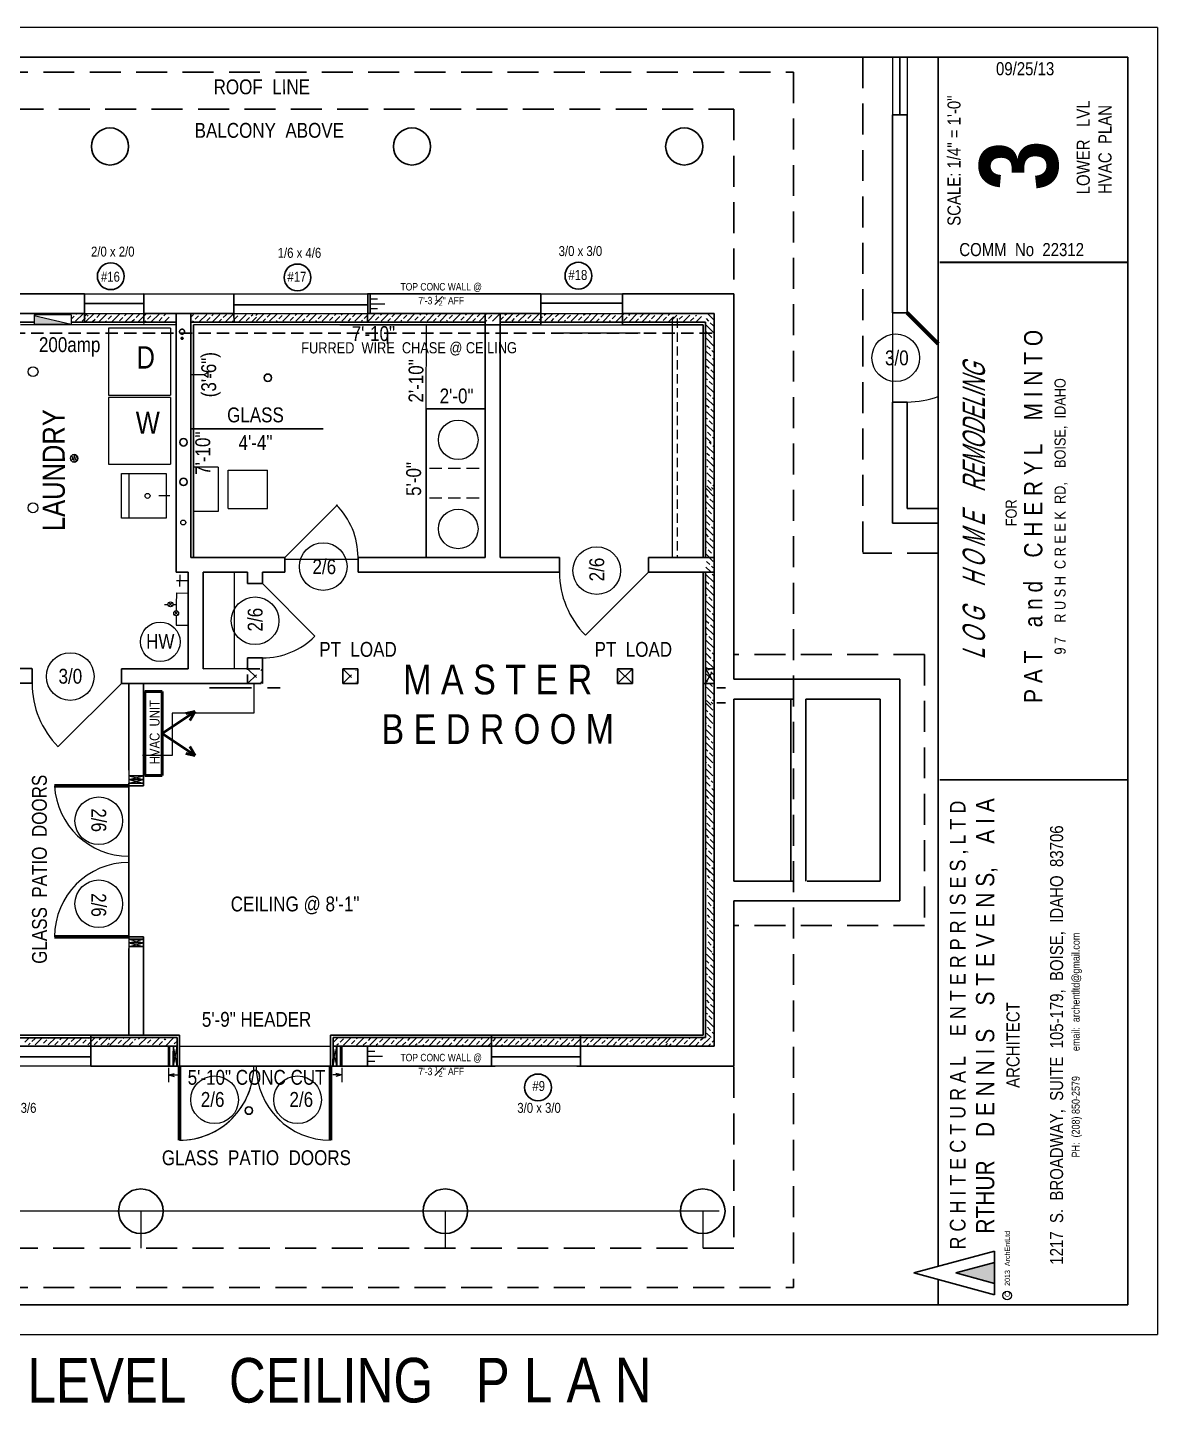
# Model space of a CAD drawing. Header units: inches. Extents: x -243 to 1653, y 329 to 885.
# Drawn here: x 116 to 573, y 329 to 885 of the extents above; entities that cross this region are included whole.
import ezdxf

# ---------------------------------------------------------------- set-up
doc = ezdxf.new("R2010")
doc.units = ezdxf.units.IN
doc.header["$MEASUREMENT"] = 0
for name, pattern in [('DASHDOT2', [0.5, 0.25, -0.125, 0, -0.125]), ('DOT', [0.25, 0, -0.25]), ('HIDDEN', [0.375, 0.25, -0.125])]:
    doc.linetypes.add(name, pattern=pattern)
for name, color, linetype, lineweight in [('APPLIANCES', 7, 'Continuous', 20), ('BUILT-INS', 6, 'Continuous', 25), ('CONCRETE', 7, 'Continuous', 25), ('DOORS', 7, 'Continuous', 60), ('DRIVEWAY', 7, 'DOT', 30), ('ELEC SYMBOLS', 7, 'Continuous', 20), ('FOUNDATION', 7, 'Continuous', 30), ('HVAC', 1, 'Continuous', 20), ('NEW FRAMING', 6, 'Continuous', 30), ('PLUMBING', 5, 'Continuous', 20), ('ROOF', 7, 'HIDDEN', 30), ('ROOF FRAMING', 7, 'Continuous', 20), ('STAIRS', 7, 'Continuous', 20), ('WALL FRAMING', 7, 'Continuous', 30), ('WALLS', 7, 'Continuous', 30), ('WINDOWS', 5, 'Continuous', 30)]:
    doc.layers.add(name, color=color, linetype=linetype, lineweight=lineweight)
for name, color, linetype in [('TEXT', 7, 'Continuous'), ('TEXT80', 15, 'Continuous'), ('TEXT80 @ 1', 15, 'Continuous'), ('TITLE BLOCK', 7, 'Continuous'), ('TITLE_BLOCK', 250, 'Continuous')]:
    doc.layers.add(name, color=color, linetype=linetype)
doc.styles.add('ARCH ENT', font='technical.ttf', dxfattribs={"height": 2})
doc.styles.add('ARCHENT', font='technical.ttf', dxfattribs={"height": 6})
doc.styles.add('EXIST', font='romans.shx', dxfattribs={"width": 0.75, "oblique": 20, "height": 12})

msp = doc.modelspace()

# ---------------------------------------------------------------- hatches: boundary and pattern name
at = {"layer": 'ELEC SYMBOLS', "linetype": 'Continuous', "lineweight": 20, "ltscale": 20}
msp.add_hatch(color=6, dxfattribs=at).paths.add_polyline_path([(118.94, 768.4), (118.94, 764.9), (133.94, 764.9)])
at = {"layer": 'NEW FRAMING', "linetype": 'Continuous', "lineweight": 9, "ltscale": 25}
h = msp.add_hatch(dxfattribs=at)
h.set_pattern_fill('ANSI33', color=256, scale=15, style=0)
h.set_pattern_definition([(45, (-4804.9366, -493.893), (-2.6516504, 2.6516504), []), (45, (-4802.285, -493.893), (-2.6516504, 2.6516504), [1.875, -0.9375])])
h.paths.add_polyline_path([(133.94, 769.26), (133.94, 766.26), (140.82, 766.26), (140.82, 769.26)])
h = msp.add_hatch(dxfattribs=at)
h.set_pattern_fill('ANSI33', color=256, scale=15, style=0)
h.set_pattern_definition([(45, (-4798.455, -497.029), (-2.6516504, 2.6516504), []), (45, (-4795.8032, -497.029), (-2.6516504, 2.6516504), [1.875, -0.9375])])
h.paths.add_polyline_path([(139.56, 769.13), (139.56, 766.13), (173.56, 766.13), (173.56, 769.13)])
h = msp.add_hatch(dxfattribs=at)
h.set_pattern_fill('ANSI33', color=256, scale=15, style=0)
h.set_pattern_definition([(45, (-4763.2696, -497.0833), (-2.6516504, 2.6516504), []), (45, (-4760.618, -497.0833), (-2.6516504, 2.6516504), [1.875, -0.9375])])
h.paths.add_polyline_path([(182.28, 769.07), (182.28, 766.07), (208.75, 766.07), (208.75, 769.07)])
h = msp.add_hatch(dxfattribs=at)
h.set_pattern_fill('ANSI33', color=256, scale=15, style=0)
h.set_pattern_definition([(45, (-4729.5574, -496.8614), (-2.6516504, 2.6516504), []), (45, (-4726.9058, -496.8614), (-2.6516504, 2.6516504), [1.875, -0.9375])])
h.paths.add_polyline_path([(208.46, 769.3), (208.46, 766.3), (242.46, 766.3), (242.46, 769.3)])
h = msp.add_hatch(dxfattribs=at)
h.set_pattern_fill('ANSI33', color=256, scale=15, style=0)
h.set_pattern_definition([(45, (-4695.075, -496.7786), (-2.6516504, 2.6516504), []), (45, (-4692.4235, -496.7786), (-2.6516504, 2.6516504), [1.875, -0.9375])])
h.paths.add_polyline_path([(242.94, 769.38), (242.94, 766.38), (276.94, 766.38), (276.94, 769.38)])
h = msp.add_hatch(dxfattribs=at)
h.set_pattern_fill('ANSI33', color=256, scale=15, style=0)
h.set_pattern_definition([(45, (-4660.673, -496.7882), (-2.6516504, 2.6516504), []), (45, (-4658.0213, -496.7882), (-2.6516504, 2.6516504), [1.875, -0.9375])])
h.paths.add_polyline_path([(277.34, 769.37), (277.34, 766.37), (311.34, 766.37), (311.34, 769.37)])
h = msp.add_hatch(dxfattribs=at)
h.set_pattern_fill('ANSI33', color=256, scale=15, style=0)
h.set_pattern_definition([(45, (-4628.959, -496.8186), (-2.6516504, 2.6516504), []), (45, (-4626.3074, -496.8186), (-2.6516504, 2.6516504), [1.875, -0.9375])])
h.paths.add_polyline_path([(309.06, 769.34), (309.06, 766.34), (343.06, 766.34), (343.06, 769.34)])
h = msp.add_hatch(dxfattribs=at)
h.set_pattern_fill('ANSI33', color=256, scale=15, style=0)
h.set_pattern_definition([(45, (-4594.8137, -496.939), (-2.6516504, 2.6516504), []), (45, (-4592.162, -496.939), (-2.6516504, 2.6516504), [1.875, -0.9375])])
h.paths.add_polyline_path([(343.2, 769.22), (343.2, 766.22), (377.2, 766.22), (377.2, 769.22)])
h = msp.add_hatch(dxfattribs=at)
h.set_pattern_fill('ANSI33', color=256, scale=15, angle=180, style=0)
h.set_pattern_definition([(225, (5348.6944, 2031.9067), (2.6516504, -2.6516504), []), (225, (5346.0427, 2031.9067), (2.6516504, -2.6516504), [1.875, -0.9375])])
h.paths.add_polyline_path([(388.61, 765.75), (388.61, 768.75), (376.68, 768.75), (376.68, 765.75)])
h = msp.add_hatch(dxfattribs=at)
h.set_pattern_fill('ANSI33', color=256, scale=15, angle=270, style=0)
h.set_pattern_definition([(315, (-872.744, 5724.277), (2.6516504, 2.6516504), []), (315, (-872.744, 5721.6255), (2.6516504, 2.6516504), [1.875, -0.9375])])
h.paths.add_polyline_path([(393.41, 769.4), (390.41, 769.4), (390.41, 752.26), (393.41, 752.26)])
h = msp.add_hatch(dxfattribs=at)
h.set_pattern_fill('ANSI33', color=256, scale=15, angle=270, style=0)
h.set_pattern_definition([(315, (-872.5216, 5689.311), (2.6516504, 2.6516504), []), (315, (-872.5216, 5686.659), (2.6516504, 2.6516504), [1.875, -0.9375])])
h.paths.add_polyline_path([(393.64, 751.29), (390.64, 751.29), (390.64, 717.29), (393.64, 717.29)])
h = msp.add_hatch(dxfattribs=at)
h.set_pattern_fill('ANSI33', color=256, scale=15, angle=270, style=0)
h.set_pattern_definition([(315, (-872.3917, 5669.9312), (2.6516504, 2.6516504), []), (315, (-872.3917, 5667.2796), (2.6516504, 2.6516504), [1.875, -0.9375])])
h.paths.add_polyline_path([(393.77, 717.49), (390.77, 717.49), (390.77, 697.91), (393.77, 697.91)])
h = msp.add_hatch(dxfattribs=at)
h.set_pattern_fill('ANSI33', color=256, scale=15, angle=270, style=0)
h.set_pattern_definition([(315, (-872.877, 5637.1454), (2.6516504, 2.6516504), []), (315, (-872.877, 5634.4938), (2.6516504, 2.6516504), [1.875, -0.9375])])
h.paths.add_polyline_path([(393.28, 699.13), (390.28, 699.13), (390.28, 665.13), (393.28, 665.13)])
h = msp.add_hatch(dxfattribs=at)
h.set_pattern_fill('ANSI33', color=256, scale=15, angle=270, style=0)
h.set_pattern_definition([(315, (-872.6546, 5602.179), (2.6516504, 2.6516504), []), (315, (-872.6546, 5599.5275), (2.6516504, 2.6516504), [1.875, -0.9375])])
h.paths.add_polyline_path([(393.5, 664.16), (390.5, 664.16), (390.5, 630.16), (393.5, 630.16)])
h = msp.add_hatch(dxfattribs=at)
h.set_pattern_fill('ANSI33', color=256, scale=15, angle=270, style=0)
h.set_pattern_definition([(315, (-872.5133, 5583.264), (2.6516504, 2.6516504), []), (315, (-872.5133, 5580.6125), (2.6516504, 2.6516504), [1.875, -0.9375])])
h.paths.add_polyline_path([(393.64, 630.82), (390.64, 630.82), (390.64, 611.25), (393.64, 611.25)])
h = msp.add_hatch(dxfattribs=at)
h.set_pattern_fill('ANSI33', color=256, scale=15, angle=270, style=0)
h.set_pattern_definition([(315, (-872.9986, 5550.4783), (2.6516504, 2.6516504), []), (315, (-872.9986, 5547.8267), (2.6516504, 2.6516504), [1.875, -0.9375])])
h.paths.add_polyline_path([(393.16, 612.46), (390.16, 612.46), (390.16, 578.46), (393.16, 578.46)])
h = msp.add_hatch(dxfattribs=at)
h.set_pattern_fill('ANSI33', color=256, scale=15, angle=270, style=0)
h.set_pattern_definition([(315, (-872.7763, 5515.512), (2.6516504, 2.6516504), []), (315, (-872.7763, 5512.8603), (2.6516504, 2.6516504), [1.875, -0.9375])])
h.paths.add_polyline_path([(393.38, 577.49), (390.38, 577.49), (390.38, 543.49), (393.38, 543.49)])
h = msp.add_hatch(dxfattribs=at)
h.set_pattern_fill('ANSI33', color=256, scale=15, angle=270, style=0)
h.set_pattern_definition([(315, (-872.3228, 5483.3794), (2.6516504, 2.6516504), []), (315, (-872.3228, 5480.7278), (2.6516504, 2.6516504), [1.875, -0.9375])])
h.paths.add_polyline_path([(393.83, 545.36), (390.83, 545.36), (390.83, 511.36), (393.83, 511.36)])
h = msp.add_hatch(dxfattribs=at)
h.set_pattern_fill('ANSI33', color=256, scale=15, angle=270, style=0)
h.set_pattern_definition([(315, (-872.5984, 5448.9106), (2.6516504, 2.6516504), []), (315, (-872.5984, 5446.259), (2.6516504, 2.6516504), [1.875, -0.9375])])
h.paths.add_polyline_path([(393.56, 510.89), (390.56, 510.89), (390.56, 476.89), (393.56, 476.89)])
h = msp.add_hatch(dxfattribs=at)
h.set_pattern_fill('ANSI33', color=256, scale=15, angle=180, style=0)
h.set_pattern_definition([(225, (5087.2428, 1740.1), (2.6516504, -2.6516504), []), (225, (5084.591, 1740.1), (2.6516504, -2.6516504), [1.875, -0.9375])])
h.paths.add_polyline_path([(149.23, 473.94), (149.23, 476.94), (115.23, 476.94), (115.23, 473.94)])
h = msp.add_hatch(dxfattribs=at)
h.set_pattern_fill('ANSI33', color=256, scale=15, style=0)
h.set_pattern_definition([(45, (-4785.804, -786.3637), (-2.6516504, 2.6516504), []), (45, (-4783.1524, -786.3637), (-2.6516504, 2.6516504), [1.875, -0.9375])])
h.paths.add_polyline_path([(159.96, 473.79), (159.96, 476.79), (149.21, 476.79), (149.21, 473.79)])
h = msp.add_hatch(dxfattribs=at)
h.set_pattern_fill('ANSI33', color=256, scale=15, style=0)
h.set_pattern_definition([(45, (-4773.907, -786.2443), (-2.6516504, 2.6516504), []), (45, (-4771.2555, -786.2443), (-2.6516504, 2.6516504), [1.875, -0.9375])])
h.paths.add_polyline_path([(171.85, 473.91), (171.85, 476.91), (161.11, 476.91), (161.11, 473.91)])
h = msp.add_hatch(dxfattribs=at)
h.set_pattern_fill('ANSI33', color=256, scale=15, style=0)
h.set_pattern_definition([(45, (-4763.1874, -786.5375), (-2.6516504, 2.6516504), []), (45, (-4760.5358, -786.5375), (-2.6516504, 2.6516504), [1.875, -0.9375])])
h.paths.add_polyline_path([(176.69, 473.62), (176.69, 476.62), (171.83, 476.62), (171.83, 473.62)])
h = msp.add_hatch(dxfattribs=at)
h.set_pattern_fill('ANSI33', color=256, scale=15, angle=180, style=0)
h.set_pattern_definition([(225, (5211.7687, 1739.9265), (2.6516504, -2.6516504), []), (225, (5209.117, 1739.9265), (2.6516504, -2.6516504), [1.875, -0.9375])])
h.paths.add_polyline_path([(273.75, 473.77), (273.75, 476.77), (239.75, 476.77), (239.75, 473.77)])
h = msp.add_hatch(dxfattribs=at)
h.set_pattern_fill('ANSI33', color=256, scale=15, angle=180, style=0)
h.set_pattern_definition([(225, (5246.2374, 1739.651), (2.6516504, -2.6516504), []), (225, (5243.5858, 1739.651), (2.6516504, -2.6516504), [1.875, -0.9375])])
h.paths.add_polyline_path([(308.22, 473.49), (308.22, 476.49), (274.22, 476.49), (274.22, 473.49)])
h = msp.add_hatch(dxfattribs=at)
h.set_pattern_fill('ANSI33', color=256, scale=15, angle=180, style=0)
h.set_pattern_definition([(225, (5278.029, 1739.5966), (2.6516504, -2.6516504), []), (225, (5275.3775, 1739.5966), (2.6516504, -2.6516504), [1.875, -0.9375])])
h.paths.add_polyline_path([(340.01, 473.44), (340.01, 476.44), (306.01, 476.44), (306.01, 473.44)])
h = msp.add_hatch(dxfattribs=at)
h.set_pattern_fill('ANSI33', color=256, scale=15, angle=180, style=0)
h.set_pattern_definition([(225, (5312.8507, 1739.9528), (2.6516504, -2.6516504), []), (225, (5310.199, 1739.9528), (2.6516504, -2.6516504), [1.875, -0.9375])])
h.paths.add_polyline_path([(374.83, 473.8), (374.83, 476.8), (340.83, 476.8), (340.83, 473.8)])
h = msp.add_hatch(dxfattribs=at)
h.set_pattern_fill('ANSI33', color=256, scale=15, angle=180, style=0)
h.set_pattern_definition([(225, (5346.122, 1739.8414), (2.6516504, -2.6516504), []), (225, (5343.4705, 1739.8414), (2.6516504, -2.6516504), [1.875, -0.9375])])
h.paths.add_polyline_path([(393.68, 473.68), (393.68, 476.68), (374.1, 476.68), (374.1, 473.68)])
at = {"layer": 'TITLE_BLOCK', "linetype": 'Continuous', "ltscale": 0.5}
msp.add_hatch(color=1, dxfattribs=at).paths.add_polyline_path([(506.87, 386.07), (491.29, 381.84), (506.87, 377.61)])

# ---------------------------------------------------------------- linework, layer by layer
at = {"layer": 'APPLIANCES', "color": 7, "linetype": 'Continuous', "lineweight": 20, "ltscale": 20}
for p, q in [((174.02, 763.46), (149.02, 763.46)), ((149.02, 763.46), (149.02, 736.46)), ((174.02, 763.46), (174.02, 736.46)), ((149.02, 736.46), (174.02, 736.46)), ((174.02, 735.49), (149.02, 735.49)), ((149.02, 735.49), (149.02, 708.49)), ((174.02, 735.49), (174.02, 708.49)), ((149.02, 708.49), (174.02, 708.49))]:
    msp.add_line(p, q, dxfattribs=at)
at = {"layer": 'BUILT-INS', "linetype": 'Continuous', "ltscale": 15}
for p, q in [((376.68, 767.39), (376.68, 670.9)), ((207.67, 619.9), (207.67, 607.9)), ((174.68, 607.9), (174.68, 590.9))]:
    msp.add_line(p, q, dxfattribs=at)
at = {"layer": 'BUILT-INS', "linetype": 'HIDDEN', "ltscale": 15}
msp.add_line((378.68, 767.39), (378.68, 670.9), dxfattribs=at)
at = {"layer": 'BUILT-INS', "linetype": 'Continuous', "ltscale": 20}
for p, q in [((277.27, 730.9), (277.44, 764.88)), ((199.73, 664.92), (199.76, 625.94))]:
    msp.add_line(p, q, dxfattribs=at)
at = {"layer": 'BUILT-INS', "color": 1, "linetype": 'Continuous', "lineweight": 30, "ltscale": 20}
for p, q in [((277.27, 730.9), (301.27, 730.9)), ((277.27, 670.9), (277.27, 730.9)), ((182.19, 722.89), (183.28, 722.89))]:
    msp.add_line(p, q, dxfattribs=at)
at = {"layer": 'BUILT-INS', "color": 1, "linetype": 'Continuous', "lineweight": 20, "ltscale": 20}
msp.add_line((301.27, 670.9), (301.27, 730.9), dxfattribs=at)
at = {"layer": 'BUILT-INS', "linetype": 'HIDDEN', "ltscale": 20}
for p, q in [((278.68, 706.9), (300.68, 706.9)), ((278.68, 694.9), (300.68, 694.9))]:
    msp.add_line(p, q, dxfattribs=at)
at = {"layer": 'BUILT-INS', "ltscale": 15}
for p, q in [((207.67, 607.9), (174.68, 607.9)), ((174.68, 590.9), (162.68, 590.9))]:
    msp.add_line(p, q, dxfattribs=at)
at = {"layer": 'CONCRETE', "color": 6, "linetype": 'Continuous', "lineweight": 9, "ltscale": 25}
for p, q in [((173.18, 464.7), (173.18, 458.88)), ((173.18, 461.79), (175.54, 462.44)), ((173.18, 461.79), (176.81, 461.79)), ((173.18, 461.79), (175.54, 461.13)), ((243.19, 461.79), (239.56, 461.79)), ((243.19, 461.79), (240.83, 462.44)), ((243.19, 461.79), (240.83, 461.13)), ((243.19, 464.7), (243.19, 458.87))]:
    msp.add_line(p, q, dxfattribs=at)
at = {"layer": 'CONCRETE', "color": 7, "linetype": 'Continuous', "lineweight": 30, "ltscale": 25}
for centre in [(149.92, 784.47), (225.34, 783.98), (338.84, 784.68), (322.5, 456.76)]:
    msp.add_circle(centre, 5.42, dxfattribs=at)
at = {"layer": 'DOORS', "ltscale": 15}
msp.add_line((471.68, 769.65), (484.21, 757.13), dxfattribs=at)
at = {"layer": 'DOORS', "color": 6, "linetype": 'Continuous', "ltscale": 15}
for p, q in [((157.19, 578.64), (127.19, 578.64)), ((157.19, 517.64), (127.19, 517.64)), ((177.69, 465.4), (177.69, 435.4)), ((238.69, 465.4), (238.69, 435.4))]:
    msp.add_line(p, q, dxfattribs=at)
at = {"layer": 'DOORS', "color": 6, "lineweight": 9, "ltscale": 15}
msp.add_line((177.68, 435.4), (177.68, 465.4), dxfattribs=at)
at = {"layer": 'DOORS', "lineweight": 9, "ltscale": 15}
msp.add_arc((471.68, 769.65), 35.99, 270, 290.3616, dxfattribs=at)
at = {"layer": 'DOORS', "color": 6, "linetype": 'Continuous', "lineweight": 5, "ltscale": 15}
for centre, radius, start, end in [((219.8, 670.92), 30, 0, 45), ((367.18, 664.9), 36, 180, 225), ((154.2, 619.94), 36.08, 179.8335, 225.0079), ((157.22, 580.23), 30.07, 183.0412, 269.943), ((157.19, 517.64), 30, 90, 180), ((177.69, 465.4), 30, 270, 0), ((238.69, 465.4), 30, 180, 270)]:
    msp.add_arc(centre, radius, start, end, dxfattribs=at)
at = {"layer": 'DOORS', "color": 6, "linetype": 'Continuous', "lineweight": 9, "ltscale": 25}
for centre, start, end in [((177.68, 465.4), 270, 0.0001), ((238.68, 465.4), 180.0001, 270)]:
    msp.add_arc(centre, 30, start, end, dxfattribs=at)
at = {"layer": 'DRIVEWAY', "color": 6, "linetype": 'Continuous', "lineweight": 9, "ltscale": 20}
msp.add_arc((211.2, 660.28), 30, 270, 315, dxfattribs=at)
at = {"layer": 'ELEC SYMBOLS', "color": 6, "linetype": 'Continuous', "lineweight": 20, "ltscale": 20}
for p, q in [((133.94, 768.92), (118.94, 768.91)), ((118.94, 768.91), (118.94, 764.92)), ((133.94, 764.92), (118.94, 768.42)), ((133.94, 768.92), (133.94, 764.93)), ((133.94, 764.92), (118.94, 764.92))]:
    msp.add_line(p, q, dxfattribs=at)
at = {"layer": 'FOUNDATION', "color": 8, "ltscale": 15}
for p, q in [((468.68, 621.65), (401.68, 621.65)), ((468.68, 621.65), (468.68, 532.15)), ((460.68, 613.65), (430.68, 613.65)), ((460.68, 613.65), (460.68, 540.15)), ((425.68, 540.15), (401.68, 540.15)), ((460.68, 540.15), (431.18, 540.15)), ((468.68, 532.15), (401.68, 532.15))]:
    msp.add_line(p, q, dxfattribs=at)
at = {"layer": 'HVAC', "lineweight": 50, "ltscale": 25}
for p, q in [((163.69, 616.75), (163.68, 582.75)), ((170.69, 616.75), (170.68, 582.75)), ((170.69, 599.75), (184.05, 608.69)), ((180.29, 607.77), (184.05, 608.69)), ((184.05, 608.69), (181.89, 605)), ((170.69, 599.75), (184.05, 590.81)), ((180.29, 591.73), (184.05, 590.81)), ((184.05, 590.81), (181.89, 594.5))]:
    msp.add_line(p, q, dxfattribs=at)
at = {"layer": 'HVAC', "lineweight": 50, "ltscale": 15}
for p, q in [((163.69, 616.75), (170.69, 616.75)), ((163.68, 582.75), (170.68, 582.75))]:
    msp.add_line(p, q, dxfattribs=at)
at = {"layer": 'NEW FRAMING', "color": 7, "ltscale": 15}
for p, q in [((173.19, 473.4), (173.18, 465.4)), ((243.19, 473.4), (243.19, 465.4))]:
    msp.add_line(p, q, dxfattribs=at)
at = {"layer": 'NEW FRAMING', "color": 6, "ltscale": 15}
for p, q in [((173.68, 473.4), (173.68, 465.4)), ((176.68, 474.9), (176.68, 471.4)), ((239.69, 474.89), (239.69, 471.39)), ((242.69, 473.4), (242.68, 465.4)), ((175.18, 471.4), (175.18, 465.4)), ((176.68, 471.4), (176.68, 465.4)), ((239.69, 471.39), (239.68, 465.4)), ((241.19, 471.39), (241.18, 465.4))]:
    msp.add_line(p, q, dxfattribs=at)
at = {"layer": 'NEW FRAMING', "ltscale": 25}
for p, q in [((177.68, 471.4), (177.69, 475.81)), ((238.69, 471.4), (238.68, 475.9)), ((238.68, 471.4), (238.69, 475.69))]:
    msp.add_line(p, q, dxfattribs=at)
at = {"layer": 'NEW FRAMING', "ltscale": 15}
for p, q in [((177.68, 465.4), (177.68, 471.4)), ((238.68, 465.4), (238.68, 471.4)), ((238.68, 465.4), (238.68, 435.4))]:
    msp.add_line(p, q, dxfattribs=at)
at = {"layer": 'PLUMBING', "color": 7, "linetype": 'Continuous', "lineweight": 20, "ltscale": 20}
for p, q in [((189.26, 745.6), (187.48, 744.58)), ((189.26, 743.55), (189.26, 745.6)), ((187.48, 744.58), (182.43, 744.58)), ((189.26, 743.55), (187.48, 744.58))]:
    msp.add_line(p, q, dxfattribs=at)
at = {"layer": 'PLUMBING', "color": 5, "linetype": 'Continuous', "lineweight": 30, "ltscale": 20}
msp.add_line((235.68, 722.89), (183.28, 722.89), dxfattribs=at)
at = {"layer": 'PLUMBING', "color": 3, "linetype": 'Continuous', "lineweight": 20, "ltscale": 20}
for p, q in [((134.39, 711.63), (134.42, 710.24)), ((135.1, 712.03), (135.05, 709.74)), ((135.79, 711.6), (135.7, 710.22)), ((176.47, 661.54), (181.24, 661.49)), ((177.77, 663.91), (177.73, 659.13)), ((176.42, 656.58), (176.37, 651.8)), ((176.42, 656.52), (181.2, 656.47)), ((171.57, 651.89), (173.01, 651.88)), ((174.7, 652.62), (173.3, 651.25)), ((174.7, 652.62), (173.3, 651.25)), ((174.69, 651.25), (173.31, 652.65)), ((174.69, 651.25), (173.31, 652.65)), ((175, 651.86), (176.35, 651.84)), ((175, 651.86), (176.35, 651.84)), ((176.37, 651.82), (176.35, 649.28)), ((177.03, 648.99), (175.62, 647.62)), ((177.03, 648.99), (175.62, 647.62)), ((177.01, 647.62), (175.63, 649.02)), ((177.01, 647.62), (175.63, 649.02)), ((176.33, 647.32), (176.29, 643.54)), ((176.29, 643.54), (181.07, 643.49))]:
    msp.add_line(p, q, dxfattribs=at)
at = {"layer": 'PLUMBING', "color": 3, "linetype": 'Continuous', "lineweight": 30, "ltscale": 20}
msp.add_line((135.1, 710.91), (135.1, 710.91), dxfattribs=at)
msp.add_line((135.1, 710.91), (135.1, 710.91), dxfattribs=at)
at = {"layer": 'PLUMBING', "color": 3, "linetype": 'Continuous', "lineweight": 20, "ltscale": 15}
for p, q in [((193.29, 707.39), (183.29, 707.39)), ((193.29, 707.39), (193.29, 689.39)), ((197.29, 690.69), (197.29, 706.09)), ((197.29, 706.09), (213.29, 706.09)), ((213.29, 690.69), (213.29, 706.09)), ((193.29, 689.39), (183.29, 689.39)), ((197.29, 690.69), (213.29, 690.69))]:
    msp.add_line(p, q, dxfattribs=at)
at = {"layer": 'PLUMBING', "color": 3}
for p, q in [((154.28, 704.74), (172.28, 704.74)), ((154.28, 686.74), (154.28, 704.74)), ((157.28, 686.74), (157.28, 704.74)), ((172.28, 704.74), (172.28, 686.74)), ((172.28, 686.74), (154.28, 686.74))]:
    msp.add_line(p, q, dxfattribs=at)
at = {"layer": 'PLUMBING', "color": 3, "lineweight": 9}
msp.add_line((173.78, 695.74), (169.28, 695.74), dxfattribs=at)
at = {"layer": 'PLUMBING', "color": 3, "linetype": 'HIDDEN', "lineweight": 30, "ltscale": 25}
for centre, radius in [((178.72, 762.09), 1), ((178.72, 759.4), 0.375)]:
    msp.add_circle(centre, radius, dxfattribs=at)
at = {"layer": 'PLUMBING', "color": 3, "lineweight": 20, "ltscale": 15}
for centre, radius in [((118.52, 745.92), 2), ((118.49, 690.92), 2), ((179.2, 684.99), 1), ((179.2, 684.99), 1), ((179.2, 684.99), 1), ((174, 651.93), 1), ((174, 651.93), 1), ((176.34, 648.32), 1), ((176.34, 648.32), 1)]:
    msp.add_circle(centre, radius, dxfattribs=at)
at = {"layer": 'PLUMBING', "color": 3, "linetype": 'Continuous', "lineweight": 30, "ltscale": 15}
for centre in [(213.35, 743.47), (179.28, 717.39), (135.1, 710.91), (179.28, 701.39), (205.68, 447.4)]:
    msp.add_circle(centre, 1.5, dxfattribs=at)
at = {"layer": 'PLUMBING', "color": 3, "linetype": 'Continuous', "lineweight": 20, "ltscale": 15}
for centre in [(290.27, 718.39), (290.27, 682.39), (169.93, 636.77)]:
    msp.add_circle(centre, 8, dxfattribs=at)
at = {"layer": 'PLUMBING', "color": 3, "lineweight": -3}
msp.add_circle((164.78, 695.74), 1, dxfattribs=at)
at = {"layer": 'ROOF', "ltscale": 50}
for p in [(453.68, 872.95), (484.21, 672.65)]:
    msp.add_line(p, (453.68, 672.65), dxfattribs=at)
at = {"layer": 'ROOF', "linetype": 'HIDDEN', "ltscale": 50}
for p, q in [((-102.32, 866.9), (425.68, 866.9)), ((425.68, 866.9), (425.68, 375.9)), ((-102.32, 375.9), (425.68, 375.9))]:
    msp.add_line(p, q, dxfattribs=at)
at = {"layer": 'ROOF', "color": 8, "ltscale": 50}
for p, q in [((478.68, 631.65), (401.68, 631.65)), ((478.68, 522.15), (401.68, 522.15))]:
    msp.add_line(p, q, dxfattribs=at)
at = {"layer": 'ROOF', "color": 8, "linetype": 'HIDDEN', "ltscale": 50}
msp.add_line((478.68, 631.65), (478.68, 522.15), dxfattribs=at)
at = {"layer": 'ROOF FRAMING', "color": 4, "linetype": 'DASHDOT2', "lineweight": 9, "ltscale": 20}
for p, q in [((243.68, 625.9), (249.68, 619.9)), ((243.68, 619.9), (249.68, 625.9))]:
    msp.add_line(p, q, dxfattribs=at)
at = {"layer": 'ROOF FRAMING', "color": 1, "linetype": 'Continuous', "lineweight": 9, "ltscale": 15}
msp.add_line((395.68, 406.77), (-152.32, 406.77), dxfattribs=at)
at = {"layer": 'ROOF FRAMING', "color": 1, "lineweight": 9, "ltscale": 15}
for p, q in [((162.06, 406.77), (162.06, 391.77)), ((285.06, 406.77), (285.06, 391.77)), ((389.06, 406.77), (389.06, 391.77))]:
    msp.add_line(p, q, dxfattribs=at)
at = {"layer": 'STAIRS', "color": 4, "linetype": 'Continuous', "lineweight": 30, "ltscale": 15}
for p, q in [((354.68, 622.45), (354.68, 619.95)), ((354.68, 622.45), (354.68, 619.95)), ((360.68, 622.44), (360.68, 619.94)), ((360.68, 622.44), (360.68, 619.94))]:
    msp.add_line(p, q, dxfattribs=at)
at = {"layer": 'TEXT', "linetype": 'Continuous', "ltscale": 15}
for centre in [(467.02, 751.52), (235.72, 667.16), (346.23, 665.54)]:
    msp.add_circle(centre, 9.63, dxfattribs=at)
at = {"layer": 'TEXT', "color": 6, "linetype": 'Continuous', "ltscale": 15}
for centre in [(208.22, 645.28), (133.55, 622.77), (145.08, 564.47), (145.08, 530.94), (191.85, 451.77), (225.38, 451.77)]:
    msp.add_circle(centre, 9.63, dxfattribs=at)
at = {"layer": 'TITLE BLOCK', "color": 7, "linetype": 'Continuous', "lineweight": 0, "ltscale": 0.5}
for p, q in [((572.77, 884.95), (-243.22, 884.95)), ((572.77, 884.95), (572.77, 356.95)), ((-243.22, 356.95), (572.77, 356.95))]:
    msp.add_line(p, q, dxfattribs=at)
at = {"layer": 'TITLE BLOCK', "color": 7, "linetype": 'Continuous', "lineweight": 30, "ltscale": 0.5}
for p, q in [((560.77, 872.95), (-219.22, 872.95)), ((484.21, 384.51), (484.21, 872.95)), ((560.77, 368.95), (560.77, 872.95)), ((484.8, 581.02), (560.77, 581.02)), ((506.87, 390.66), (474.38, 381.84)), ((506.87, 390.66), (506.87, 373.02)), ((506.87, 390.63), (506.87, 372.99)), ((506.87, 386.04), (491.29, 381.81)), ((506.87, 386.04), (491.29, 381.81)), ((484.21, 368.95), (484.21, 379.18)), ((506.87, 377.58), (491.29, 381.81)), ((506.87, 377.58), (491.29, 381.81)), ((-219.22, 368.95), (560.77, 368.95))]:
    msp.add_line(p, q, dxfattribs=at)
at = {"layer": 'TITLE BLOCK', "color": 7, "linetype": 'Continuous', "lineweight": 30, "ltscale": 0.0625}
msp.add_line((474.38, 381.84), (506.87, 373.02), dxfattribs=at)
at = {"layer": 'TITLE BLOCK', "color": 7, "linetype": 'Continuous', "lineweight": 30, "ltscale": 0.5, "const_width": 0.791}
msp.add_lwpolyline([(484.8, 790.05), (560.77, 790.05)], dxfattribs=at)
at = {"layer": 'TITLE BLOCK', "color": 7, "linetype": 'Continuous'}
msp.add_circle((512.08, 372.71), 1.75, dxfattribs=at)
at = {"layer": 'WALL FRAMING', "lineweight": 9, "ltscale": 15}
for p, q in [((465.68, 872.95), (465.68, 849.65)), ((471.68, 872.95), (471.68, 849.65)), ((199.68, 777.38), (253.68, 777.4)), ((323.68, 777.4), (356.68, 777.4)), ((199.68, 769.38), (253.63, 769.4)), ((323.69, 769.4), (356.69, 769.4)), ((465.68, 769.65), (465.68, 733.65)), ((330.78, 761.62), (363.78, 761.62)), ((157.19, 517.64), (157.19, 579.73)), ((141.83, 465.4), (80.83, 465.41)), ((238.69, 465.4), (176.59, 465.4)), ((338.18, 465.4), (305.18, 465.4))]:
    msp.add_line(p, q, dxfattribs=at)
at = {"layer": 'WALL FRAMING', "linetype": 'HIDDEN', "ltscale": 50}
for p, q in [((-152.32, 851.9), (401.68, 851.9)), ((401.68, 851.9), (401.68, 777.4)), ((401.68, 465.02), (401.68, 391.4)), ((401.68, 391.77), (-152.32, 391.77))]:
    msp.add_line(p, q, dxfattribs=at)
at = {"layer": 'WALL FRAMING', "ltscale": 15}
for p, q in [((465.68, 849.65), (465.68, 769.65)), ((465.73, 849.65), (471.73, 849.66)), ((471.68, 849.66), (471.68, 769.66)), ((25.68, 777.43), (139.27, 777.4)), ((139.27, 777.41), (139.27, 769.42)), ((163.27, 777.41), (163.27, 769.42)), ((163.27, 777.4), (199.68, 777.29)), ((199.68, 777.29), (199.68, 769.3)), ((253.68, 777.4), (323.68, 777.37)), ((253.7, 777.38), (253.7, 769.39)), ((254.7, 769.39), (254.7, 777.38)), ((323.68, 777.37), (323.69, 769.35)), ((356.58, 777.4), (401.68, 777.4)), ((356.68, 777.39), (356.69, 769.37)), ((401.68, 777.4), (401.68, 621.65)), ((25.68, 769.43), (139.27, 769.42)), ((163.27, 769.4), (199.68, 769.38)), ((253.63, 769.4), (257.68, 769.4)), ((257.68, 769.4), (323.69, 769.4)), ((356.8, 769.4), (393.68, 769.4)), ((393.68, 769.4), (393.68, 664.9)), ((471.64, 769.66), (465.64, 769.65)), ((393.68, 764.38), (393.68, 670.89)), ((471.68, 733.66), (465.68, 733.65)), ((465.68, 733.65), (465.68, 684.65)), ((471.68, 733.66), (471.68, 690.65)), ((484.21, 690.65), (471.68, 690.65)), ((484.21, 684.65), (465.68, 684.65)), ((465.68, 684.65), (471.68, 684.65)), ((393.68, 664.9), (393.68, 473.4)), ((393.68, 664.89), (393.68, 477.9)), ((401.68, 532.15), (401.68, 465.4)), ((176.69, 473.4), (27.83, 473.4)), ((141.83, 465.35), (141.83, 473.35)), ((156.68, 472.9), (156.68, 472.9)), ((338.18, 473.4), (239.69, 473.4)), ((253.68, 465.4), (253.68, 473.4)), ((303.68, 465.4), (303.68, 473.4)), ((393.68, 473.4), (338.18, 473.4)), ((339.68, 465.4), (339.68, 473.4)), ((176.59, 465.4), (141.83, 465.4)), ((305.18, 465.4), (238.69, 465.4)), ((401.68, 465.4), (338.18, 465.4))]:
    msp.add_line(p, q, dxfattribs=at)
at = {"layer": 'WALL FRAMING', "lineweight": 20, "ltscale": 15}
for p, q in [((139.27, 777.41), (163.27, 777.39)), ((139.27, 769.42), (163.27, 769.4))]:
    msp.add_line(p, q, dxfattribs=at)
at = {"layer": 'WALL FRAMING', "color": 6, "linetype": 'Continuous', "ltscale": 15}
msp.add_line((139.27, 769.42), (139.27, 765.97), dxfattribs=at)
at = {"layer": 'WALL FRAMING', "color": 6, "ltscale": 15}
for p, q in [((163.27, 769.42), (163.28, 765.34)), ((176.27, 769.4), (176.28, 664.92)), ((182.28, 769.4), (182.28, 670.9)), ((199.68, 769.38), (199.71, 765.96)), ((253.63, 769.4), (253.65, 765.93)), ((301.19, 769.39), (301.19, 730.9)), ((307.19, 769.39), (307.18, 670.9)), ((323.69, 769.36), (323.69, 764.86)), ((356.69, 769.37), (356.69, 764.87)), ((-34.32, 765.92), (118.94, 765.9)), ((113.51, 764.93), (176.27, 764.89)), ((133.94, 765.97), (176.27, 765.9)), ((182.28, 765.89), (217.71, 765.97)), ((182.28, 765.89), (217.71, 765.97)), ((217.71, 765.97), (301.19, 765.88)), ((242.45, 764.89), (323.81, 764.88)), ((261.72, 761.64), (261.69, 757.13)), ((307.19, 765.89), (323.69, 765.89)), ((323.5, 765.88), (390.18, 765.87)), ((356.74, 764.9), (389.18, 764.87)), ((389.18, 764.87), (389.18, 670.89)), ((390.18, 765.87), (390.18, 670.89)), ((241.47, 692.11), (220.26, 670.9)), ((220.26, 670.9), (182.28, 670.9)), ((220.26, 670.9), (220.26, 664.9)), ((249.8, 670.9), (249.8, 664.9)), ((277.27, 670.9), (249.8, 670.9)), ((331.18, 670.9), (307.18, 670.9)), ((331.18, 664.9), (331.18, 670.9)), ((393.68, 670.89), (367.18, 670.9)), ((367.18, 664.9), (367.18, 670.9)), ((181.2, 664.92), (176.28, 664.92)), ((181.2, 664.9), (181.2, 625.88)), ((205.2, 664.92), (187.2, 664.92)), ((187.2, 664.9), (187.2, 625.88)), ((205.2, 664.9), (205.2, 660.28)), ((220.26, 664.92), (211.2, 664.92)), ((211.2, 664.9), (211.2, 660.28)), ((331.18, 664.9), (249.8, 664.9)), ((341.72, 639.44), (367.18, 664.9)), ((393.68, 664.89), (367.18, 664.9)), ((389.18, 664.89), (389.18, 477.9)), ((390.18, 664.89), (390.18, 476.9)), ((211.2, 660.28), (205.2, 660.28)), ((232.41, 639.07), (211.2, 660.28)), ((211.18, 630.28), (205.18, 630.28)), ((205.2, 630.28), (205.2, 625.88)), ((211.2, 630.28), (211.2, 619.99)), ((118.14, 626.01), (118.13, 620.05)), ((181.2, 625.9), (154.18, 625.9)), ((154.18, 625.9), (154.18, 619.9)), ((204.68, 625.95), (187.2, 625.93)), ((154.18, 619.92), (128.7, 594.43)), ((156.68, 619.9), (154.34, 620.01)), ((210.68, 619.9), (156.68, 619.9)), ((206.75, 618.2), (189.82, 618.14)), ((157.19, 582.66), (163.19, 582.66)), ((157.19, 581.16), (163.19, 581.16)), ((157.19, 579.64), (163.19, 579.64)), ((157.19, 578.64), (163.19, 578.64)), ((157.19, 517.64), (163.19, 517.64)), ((157.19, 516.64), (163.19, 516.64)), ((157.19, 515.14), (163.19, 515.14)), ((157.19, 513.64), (163.19, 513.64)), ((177.69, 477.9), (-34.3, 477.9)), ((141.83, 476.85), (27.83, 476.85)), ((176.69, 476.9), (141.83, 476.9)), ((175.19, 465.4), (175.19, 473.4)), ((176.69, 465.4), (176.69, 476.9)), ((177.69, 465.4), (177.69, 477.9)), ((238.69, 473.4), (238.69, 477.9)), ((309.94, 477.9), (238.69, 477.9)), ((238.69, 465.4), (238.69, 473.4)), ((338.18, 476.9), (239.69, 476.9)), ((239.69, 465.4), (239.69, 476.9)), ((241.19, 465.4), (241.19, 473.4)), ((389.18, 477.9), (309.94, 477.9)), ((390.18, 476.9), (338.18, 476.9))]:
    msp.add_line(p, q, dxfattribs=at)
at = {"layer": 'WALL FRAMING', "color": 1, "ltscale": 15}
for p, q in [((183.28, 764.89), (277.44, 765)), ((183.29, 670.9), (183.28, 764.89)), ((301.11, 730.9), (301.1, 670.9)), ((301.19, 670.9), (277.27, 670.9))]:
    msp.add_line(p, q, dxfattribs=at)
at = {"layer": 'WALL FRAMING', "color": 6, "lineweight": 9, "ltscale": 15}
msp.add_line((323.69, 764.85), (356.69, 764.87), dxfattribs=at)
at = {"layer": 'WALL FRAMING', "color": 7, "linetype": 'HIDDEN', "lineweight": 30, "ltscale": 20}
msp.add_line((-69.7, 761.45), (393.68, 761.43), dxfattribs=at)
at = {"layer": 'WALL FRAMING', "color": 6, "linetype": 'Continuous', "lineweight": 30, "ltscale": 20}
for p, q in [((105.15, 626.05), (118.07, 626.01)), ((105.15, 620.08), (118.13, 620.05))]:
    msp.add_line(p, q, dxfattribs=at)
at = {"layer": 'WALL FRAMING', "color": 6, "linetype": 'HIDDEN', "lineweight": 30, "ltscale": 15}
for p, q in [((205.19, 619.88), (205.19, 625.88)), ((211.19, 619.88), (211.19, 625.88)), ((390.18, 619.9), (390.18, 625.9)), ((393.68, 619.89), (393.68, 625.89))]:
    msp.add_line(p, q, dxfattribs=at)
at = {"layer": 'WALL FRAMING', "color": 6, "linetype": 'HIDDEN', "lineweight": 9, "ltscale": 20}
for p, q in [((205.19, 625.88), (211.19, 619.88)), ((205.19, 619.88), (211.19, 625.88)), ((390.18, 625.9), (393.68, 619.89)), ((390.18, 619.9), (393.68, 625.89))]:
    msp.add_line(p, q, dxfattribs=at)
at = {"layer": 'WALL FRAMING', "color": 6, "linetype": 'HIDDEN', "lineweight": 30, "ltscale": 20}
for p, q in [((205.19, 625.88), (211.19, 625.88)), ((390.18, 625.9), (393.68, 625.89)), ((156.67, 619.9), (162.67, 619.9)), ((205.19, 619.88), (211.19, 619.88)), ((213.28, 618.13), (219.28, 618.13)), ((389.68, 619.89), (393.68, 619.89)), ((394.78, 618.14), (398.27, 618.14)), ((394.78, 612.14), (398.27, 612.14))]:
    msp.add_line(p, q, dxfattribs=at)
at = {"layer": 'WALL FRAMING', "color": 4, "ltscale": 15}
for p, q in [((243.68, 619.9), (243.68, 625.9)), ((249.68, 625.9), (243.68, 625.9)), ((249.68, 619.9), (249.68, 625.9)), ((354.68, 625.9), (354.68, 619.9)), ((354.68, 619.9), (354.68, 625.9)), ((354.68, 619.9), (354.68, 625.9)), ((360.68, 625.9), (354.68, 625.9)), ((354.68, 625.9), (354.68, 619.9)), ((354.68, 619.9), (354.68, 625.9)), ((354.68, 619.9), (354.68, 625.9)), ((360.68, 625.9), (354.68, 625.9)), ((360.68, 619.9), (360.68, 625.9)), ((360.68, 619.9), (360.68, 625.9)), ((249.68, 619.9), (243.68, 619.9)), ((360.68, 619.9), (354.68, 619.9)), ((360.68, 619.9), (354.68, 619.9))]:
    msp.add_line(p, q, dxfattribs=at)
at = {"layer": 'WALL FRAMING', "color": 4, "linetype": 'Continuous', "lineweight": 9, "ltscale": 15}
for p, q in [((354.68, 625.9), (360.68, 619.9)), ((354.68, 619.9), (360.68, 625.9)), ((354.68, 625.9), (360.68, 619.9)), ((354.68, 619.9), (360.68, 625.9))]:
    msp.add_line(p, q, dxfattribs=at)
at = {"layer": 'WALL FRAMING', "color": 8, "ltscale": 15}
for p, q in [((401.68, 613.65), (401.68, 540.15)), ((425.68, 613.65), (401.68, 613.65)), ((424.68, 613.65), (424.68, 540.15)), ((430.68, 613.65), (430.68, 540.15))]:
    msp.add_line(p, q, dxfattribs=at)
at = {"layer": 'WALL FRAMING', "lineweight": 9, "ltscale": 20}
for p, q in [((157.19, 584.9), (157.19, 512.9)), ((177.69, 473.4), (238.69, 473.4))]:
    msp.add_line(p, q, dxfattribs=at)
at = {"layer": 'WALL FRAMING', "color": 6, "ltscale": 20}
for p, q in [((141.83, 473.4), (141.83, 477.9)), ((303.68, 473.4), (303.68, 477.9)), ((339.68, 473.4), (339.68, 477.9))]:
    msp.add_line(p, q, dxfattribs=at)
at = {"layer": 'WALL FRAMING', "color": 6, "linetype": 'Continuous', "lineweight": 30, "ltscale": 25}
for p, q in [((173.68, 465.4), (176.68, 465.4)), ((242.68, 465.4), (239.68, 465.4))]:
    msp.add_line(p, q, dxfattribs=at)
at = {"layer": 'WALL FRAMING', "ltscale": 15}
for centre, radius in [((149.58, 836.9), 7.5), ((271.58, 836.9), 7.5), ((381.58, 836.9), 7.5), ((162.06, 406.77), 9), ((285.06, 406.77), 9), ((389.06, 406.77), 9)]:
    msp.add_circle(centre, radius, dxfattribs=at)
at = {"layer": 'WALLS', "linetype": 'Continuous', "lineweight": 9, "ltscale": 20}
for p, q in [((254.65, 775.39), (257.65, 775.39)), ((254.65, 773.39), (260.65, 773.39)), ((254.7, 777.38), (259.68, 777.4)), ((254.65, 771.39), (257.65, 771.39)), ((220.26, 670.15), (249.8, 670.17)), ((253.64, 471.4), (256.64, 471.4)), ((253.64, 469.4), (259.64, 469.4)), ((253.64, 467.4), (256.64, 467.4))]:
    msp.add_line(p, q, dxfattribs=at)
at = {"layer": 'WALLS', "color": 6, "linetype": 'Continuous', "ltscale": 15}
for p, q in [((157.19, 619.9), (157.19, 584.9)), ((163.19, 619.9), (163.19, 578.64)), ((163.19, 517.64), (163.19, 477.9)), ((157.19, 512.9), (157.19, 477.9))]:
    msp.add_line(p, q, dxfattribs=at)
at = {"layer": 'WALLS', "color": 6, "linetype": 'Continuous', "lineweight": 9, "ltscale": 20}
for p, q in [((157.19, 582.66), (163.19, 581.16)), ((157.19, 581.16), (163.19, 582.66)), ((157.19, 581.16), (163.19, 579.66)), ((157.19, 579.66), (163.19, 581.16)), ((157.19, 515.14), (163.19, 516.64)), ((157.19, 516.64), (163.19, 515.14)), ((157.19, 513.64), (163.19, 515.14)), ((157.19, 515.14), (163.19, 513.64)), ((175.19, 465.4), (176.69, 473.4)), ((176.69, 465.4), (175.19, 473.4)), ((241.19, 465.4), (239.69, 473.4)), ((239.69, 465.4), (241.19, 473.4))]:
    msp.add_line(p, q, dxfattribs=at)
at = {"layer": 'WALLS', "color": 6, "lineweight": 20, "ltscale": 15}
msp.add_line((176.68, 465.4), (239.69, 465.4), dxfattribs=at)
at = {"layer": 'WINDOWS', "ltscale": 15}
for p, q in [((468.71, 872.95), (468.73, 849.65)), ((139.27, 773.41), (163.27, 773.41)), ((199.68, 772.96), (253.7, 772.87)), ((323.68, 773.62), (356.68, 773.62)), ((83.83, 469.1), (141.83, 469.1)), ((303.68, 469.15), (339.68, 469.15))]:
    msp.add_line(p, q, dxfattribs=at)

# ---------------------------------------------------------------- texts
at = {"layer": 'HVAC', "lineweight": 50, "insert": (167.65, 600.32), "char_height": 4, "width": 360.0625, "attachment_point": 5, "rotation": 90.0328, "style": 'ARCHENT'}
msp.add_mtext('HVAC  UNIT', dxfattribs=at)
at = {"layer": 'TEXT80', "attachment_point": 5, "style": 'ARCHENT'}
for s, insert, char_height, width, rotation in [('{\\C7;ROOF  LINE}', (210.93, 860.94), 6, 360.0625, 0.0328), ('{\\C7;BALCONY  ABOVE}', (213.97, 843.37), 6, 360.0625, 0.0328), ('\\A1;{\\C7;TOP CONC WALL @\\P7\'-3 \\H0.7x;\\S1#2;\\H1.4286x;" AFF }', (283.41, 777.13), 3, 360.0625, 0.0328), ('{\\C7;D}', (164.02, 751.68), 9, 360.0625, 0.0328), ('{\\C7;3/0}', (467.47, 751.45), 6, 360.0625, 0.0328), ('{\\C7;LAUNDRY}', (126.92, 706.14), 9, 360.0625, 90.0328), ('{\\C7;W}', (164.87, 725.31), 9, 360.0625, 0.0328), ('{\\C7;2/6}', (236.17, 667.1), 6, 360.0625, 0.0328), ('{\\C7;2/6}', (346.3, 665.99), 6, 360.0625, 90.0328), ('{\\C3;HW}', (169.91, 636.97), 6, 360.0625, 0.0328), ('{\\C7;M A S T E R  \\PB E D R O O M}', (306.23, 611.47), 12, 360.0625, 0.0328), ('\\A1;{\\C7;TOP CONC WALL @\\P7\'-3 \\H0.7x;\\S1#2;\\H1.4286x;" AFF }', (283.41, 465.73), 3, 360.0625, 0.0328), ('{\\C7;   L O W E R    LEVEL   CEILING   P L A N}', (173, 338.3), 18, 477.4227, 0.0328)]:
    msp.add_mtext(s, dxfattribs=dict(at, insert=insert, char_height=char_height, width=width, rotation=rotation))
at = {"layer": 'TEXT80', "color": 7, "linetype": 'Continuous', "lineweight": 40, "char_height": 4, "width": 360.0625, "attachment_point": 5, "rotation": 0.0328, "style": 'ARCHENT'}
for s, insert in [('#16', (149.77, 784.26)), ('#17', (225.11, 784.26)), ('#18', (338.6, 784.96)), ('#9', (322.78, 457.31))]:
    msp.add_mtext(s, dxfattribs=dict(at, insert=insert))
at = {"layer": 'TEXT80', "color": 3, "char_height": 6, "width": 360.0625, "attachment_point": 5, "style": 'ARCHENT'}
for s, insert, rotation in [('{\\C7; 7\'-10"}', (255.04, 761.26), 0.0328), ('{\\C7; (3\'-6")}', (190.38, 743.75), 90.0328), ('{\\C7; 2\'-10"}', (273.26, 741.23), 90.0328), ('{\\C7; 2\'-0"}', (288.66, 736.07), 0.0328), ('{\\C7; GLASS}', (207.41, 728.41), 0.0328), ('{\\C7; 7\'-10"}', (187.12, 712.02), 90.0328), ('{\\C7; 4\'-4"}', (207.41, 717.32), 0.0328), ('{\\C7; 5\'-0"}', (272.3, 701.62), 90.0328), ('{\\C7;CEILING @ 8\'-1"}', (224.36, 530.28), 0.0328), ('{\\C7;GLASS  PATIO  DOORS}', (208.74, 428.32), 0.0328)]:
    msp.add_mtext(s, dxfattribs=dict(at, insert=insert, rotation=rotation))
at = {"layer": 'TEXT80', "color": 7, "attachment_point": 5, "rotation": 0.0328, "style": 'ARCHENT'}
for s, insert, char_height, width in [('{\\C6;200amp}', (133.3, 755.93), 6, 360.0625), ('FURRED  WIRE  CHASE @ CEILING', (270.43, 755.12), 4.5, 270.0469)]:
    msp.add_mtext(s, dxfattribs=dict(at, insert=insert, char_height=char_height, width=width))
at = {"layer": 'TEXT80', "color": 6, "char_height": 6, "width": 360.0625, "attachment_point": 5, "style": 'ARCHENT'}
for s, insert, rotation in [('2/6', (208.28, 645.73), 90.0328), ('3/0', (133.59, 622.84), 359.9672), ('{\\C7;GLASS  PATIO  DOORS}', (121.13, 544.89), 90.0328), ('2/6', (145.02, 564.73), 269.9672), ('2/6', (145.02, 530.46), 269.9672), ('{\\C3;\\P}5\'-9" HEADER', (208.82, 489.23), 0.0328), ('{\\C3;\\P}5\'-10" CONC CUT', (208.82, 465.8), 0.0328), ('2/6', (191.06, 451.87), 0.0328), ('2/6', (226.88, 451.87), 0.0328)]:
    msp.add_mtext(s, dxfattribs=dict(at, insert=insert, rotation=rotation))
at = {"layer": 'TEXT80', "color": 4, "char_height": 6, "width": 360.0625, "attachment_point": 5, "rotation": 0.0328, "style": 'ARCHENT'}
for insert in [(249.78, 633.69), (361.01, 633.69)]:
    msp.add_mtext('PT  LOAD', dxfattribs=dict(at, insert=insert))
at = {"layer": 'TEXT80 @ 1', "color": 9, "char_height": 4, "width": 360.0625, "attachment_point": 5, "rotation": 0.0328, "style": 'ARCHENT'}
for s, insert in [('\\A1;{\\C7;2/0 x 2/0}', (150.72, 794.4)), ('\\A1;{\\C7;1/6 x 4/6}', (226.14, 793.9)), ('\\A1;{\\C7;3/0 x 3/0}', (339.64, 794.61)), ('\\A1;{\\C7;5/0 x 3/6}', (111.08, 448.48)), ('\\A1;{\\C7;3/0 x 3/0}', (322.93, 448.48))]:
    msp.add_mtext(s, dxfattribs=dict(at, insert=insert))
at = {"layer": 'TITLE BLOCK', "color": 7, "linetype": 'Continuous', "lineweight": 30, "ltscale": 0.5, "char_height": 5.2755, "attachment_point": 5, "style": 'ARCH ENT'}
for s, insert in [('\\A1;09/25/13', (519.3, 868.27)), ('COMM  No  22312', (517.89, 795.21))]:
    msp.add_mtext(s, dxfattribs=dict(at, insert=insert))
at = {"layer": 'TITLE BLOCK', "color": 7, "linetype": 'Continuous', "lineweight": 30, "ltscale": 0.5, "rotation": 90, "style": 'ARCH ENT'}
for s, insert, char_height, attachment_point in [('SCALE: 1/4" = 1\'-0"  ', (490.61, 831.16), 5.2755, 5), (' LOWER   LVL  \\PHVAC  PLAN', (547.21, 835.69), 5.2755, 5), ('{\\fTechnical|b1|i0|c0|p34;3}', (500.83, 829.23), 31.6532, 2), ('\\P{\\H0.3769x;  FOR\\P\\H1.644x;P A T    a n d    C H E R Y L    M I N T O\\P\\H0.6083x;9 7    R U S H  C R E E K  RD,    BOISE,  IDAHO}', (514.04, 687.46), 11.9011, 5), ('        R C H I T E C T U R A L    E N T E R P R I S E S , L T D\\P{\\H1.167x;          RTHUR    D E N N I S    S T E V E N S,    A I A\\P\\H0.7145x;ARCHITECT\\P\\P1217  S.  BROADWAY,  SUITE  105-179,  BOISE,  IDAHO  83706\\P\\H0.5999x;PH:  (208) 850-2579          email:  archentltd@gmail.com}', (488.89, 473.88), 6.3306, 2)]:
    msp.add_mtext(s, dxfattribs=dict(at, insert=insert, char_height=char_height, attachment_point=attachment_point))
at = {"layer": 'TITLE BLOCK', "color": 7, "linetype": 'Continuous', "lineweight": 9, "ltscale": 50, "insert": (494.07, 689.42), "char_height": 9, "width": 201.5, "attachment_point": 2, "rotation": 90, "style": 'EXIST'}
msp.add_mtext('{\\fTechnical|b0|i0|c0|p34;L O G    H O M E    REMODELING}', dxfattribs=at)
at = {"layer": 'TITLE BLOCK', "color": 7, "linetype": 'HIDDEN', "insert": (511.08, 372.1), "char_height": 2.0983, "width": 29.5, "attachment_point": 1, "rotation": 90, "style": 'ARCHENT'}
msp.add_mtext('C   2013  ArchEntLtd', dxfattribs=at)

doc.saveas('drawing.dxf')
